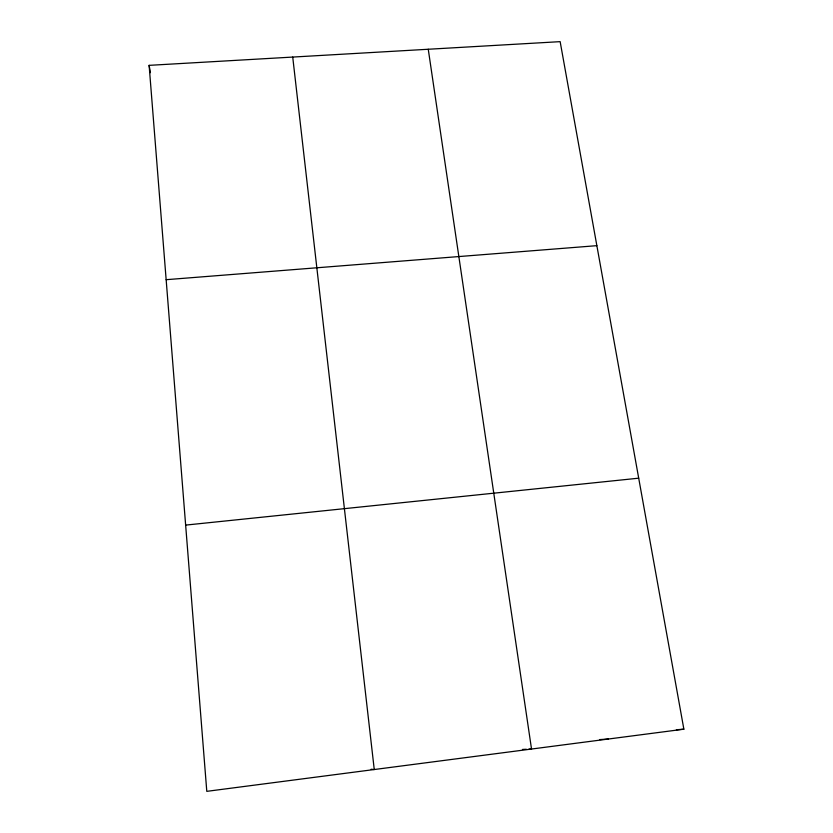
<?xml version="1.0" encoding="UTF-8"?>
<svg xmlns="http://www.w3.org/2000/svg" width="833" height="833" viewBox="0 0 833 833"><rect width="100%" height="100%" fill="white"/><g stroke="black" fill="none" stroke-linecap="round" stroke-linejoin="round"><path stroke-width="1.25" d="M683.872 729.187L206.792 791.35L149.128 65.349L560.151 41.65L683.872 729.187L676.396 729.75M185.644 525.102L638.703 478.184M166.152 279.69L596.855 245.662M599.812 739.579L608.309 739.038M522.447 749.44L526.341 749.263M528.934 749.148L531.527 749.034L428.256 49.251M371.122 769.255L374.256 769.525L292.727 57.071M149.128 65.349L150.419 72.69"/></g></svg>
